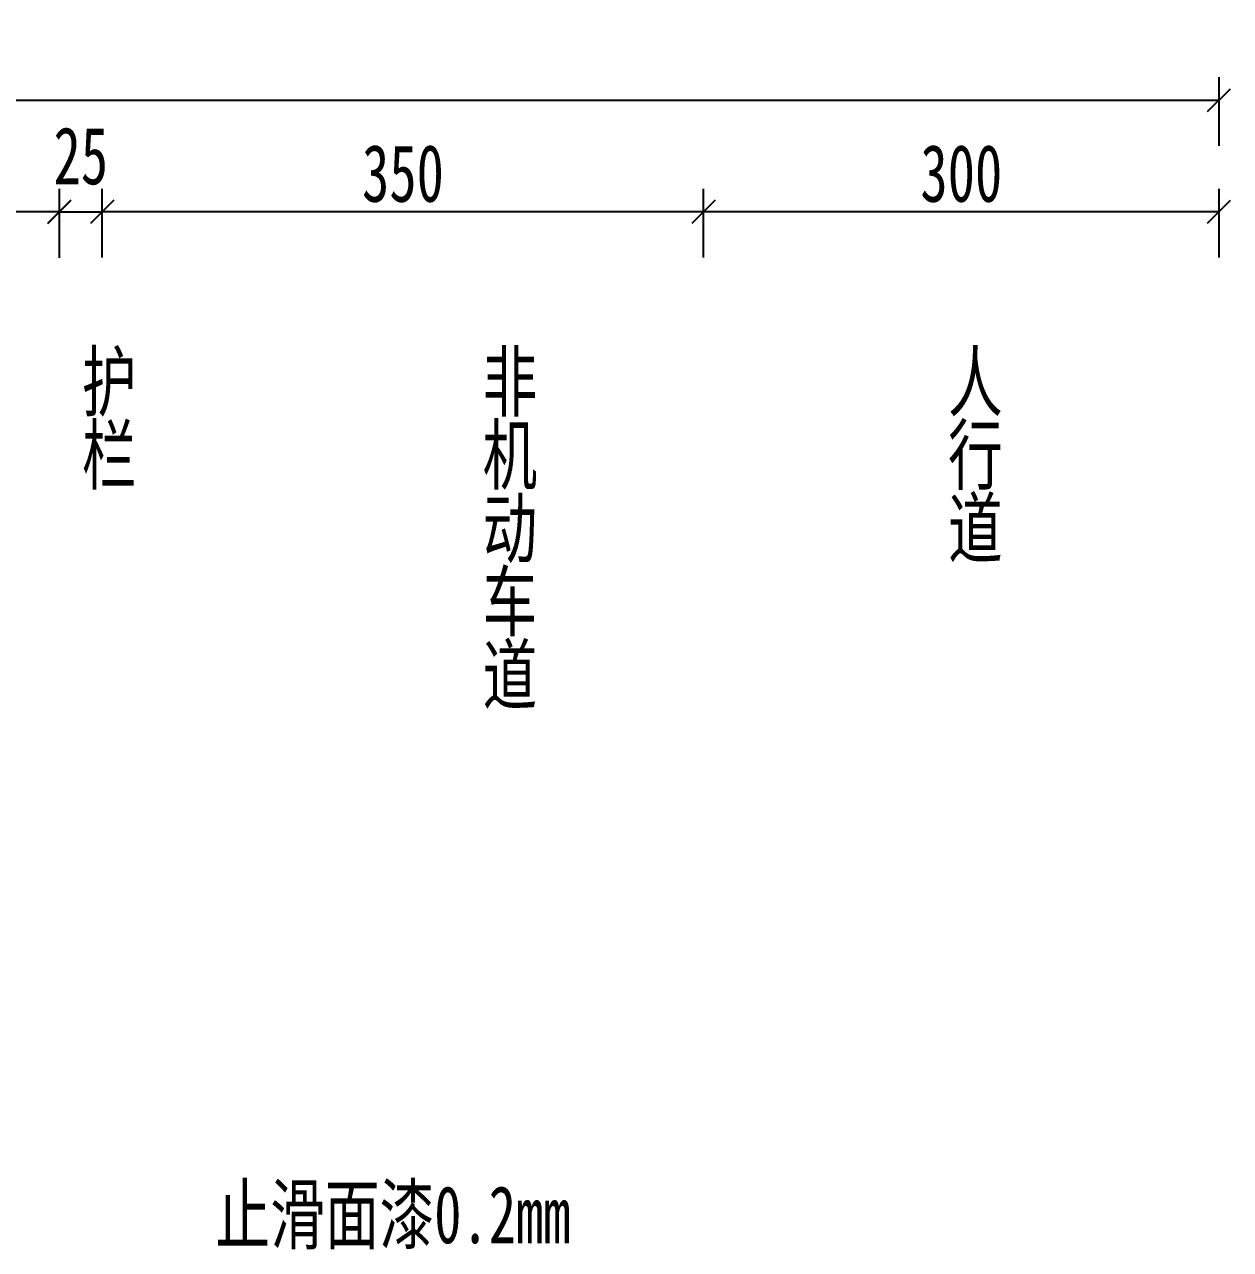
# Model space of a CAD drawing. Extents: x -2611510 to 1021013, y -44073 to 90887.
# Drawn here: x 852494 to 859513, y 55976 to 63108 of the extents above; entities that cross this region are included whole.
import ezdxf

# ---------------------------------------------------------------- set-up
doc = ezdxf.new("R2010")
doc.units = 0
doc.layers.get('Defpoints').update_dxf_attribs({"color": 8})
doc.layers.add('Dim', color=4, linetype='Continuous')
doc.layers.add('标注', color=3, linetype='Continuous', lineweight=18)
doc.styles.add('fs', font='', dxfattribs={"width": 0.7})
doc.styles.add('仿宋字', font='', dxfattribs={"width": 0.7})
doc.styles.get('fs').set_extended_font_data('仿宋_GB2312')
doc.styles.get('仿宋字').set_extended_font_data('仿宋_GB2312')
doc.dimstyles.new('750', dxfattribs={"dimscale": 0, "dimtxt": 2.5, "dimasz": 1, "dimexe": 1, "dimexo": 1, "dimgap": 0, "dimtad": 0, "dimdec": 0, "dimlfac": 0.1, "dimrnd": 0.1, "dimzin": 12, "dimdsep": 46, "dimtxsty": '仿宋字', "dimblk": 'OBLIQUE', "dimcen": -1, "dimclrd": 256, "dimclre": 256, "dimclrt": 256, "dimadec": 4, "dimazin": 0, "dimtp": 2, "dimtm": 3, "dimtfac": 0.5, "dimtdec": 0, "dimtmove": 2, "dimatfit": 3, "dimldrblk": 'OBLIQUE', "dimfxl": 3, "dimfxlon": 1, "dimtvp": 0.7, "dimtolj": 1, "dimtzin": 12, "dimarcsym": 0})

# ---------------------------------------------------------------- blocks, each defined once
blk = doc.blocks.new('_Oblique')
at = {"color": 0, "linetype": 'ByBlock', "lineweight": -2}
blk.add_line((-0.5, -0.5), (0.5, 0.5), dxfattribs=at)
blk = doc.blocks.new('*D83')
at = {"layer": 'Defpoints', "color": 0, "transparency": 16777216}
for p in [(859446.7, 62667.5), (819446.7, 59228.3), (859446.7, 59228.3)]:
    blk.add_point(p, dxfattribs=at)
at = {"layer": 'Dim', "lineweight": -2, "transparency": 16777216}
for p, q in [((819446.7, 62400.9), (819446.7, 62800.9)), ((859446.7, 62400.9), (859446.7, 62800.9)), ((819446.7, 62667.5), (859446.7, 62667.5))]:
    blk.add_line(p, q, dxfattribs=at)
at = {"layer": 'Dim', "lineweight": -2, "transparency": 16777216, "xscale": 133.3333333333333, "yscale": 133.3333333333333, "zscale": 133.3333333333333, "rotation": 180}
blk.add_blockref('_Oblique', (819446.7, 62667.5), dxfattribs=at)
at = {"layer": 'Dim', "lineweight": -2, "transparency": 16777216, "xscale": 133.3333333333333, "yscale": 133.3333333333333, "zscale": 133.3333333333333}
blk.add_blockref('_Oblique', (859446.7, 62667.5), dxfattribs=at)
at = {"layer": 'Dim', "transparency": 16777216, "insert": (839446.7, 62889.5), "char_height": 333.33, "attachment_point": 5, "style": '仿宋字'}
blk.add_mtext('\\A1;4000', dxfattribs=at)
blk = doc.blocks.new('*D86')
at = {"layer": 'Defpoints', "color": 0, "transparency": 16777216}
for p in [(856446.7, 62018), (856446.7, 60193.9), (859446.7, 60193.9)]:
    blk.add_point(p, dxfattribs=at)
at = {"layer": 'Dim', "lineweight": -2, "transparency": 16777216}
for p, q in [((856446.7, 61751.3), (856446.7, 62151.3)), ((859446.7, 61751.3), (859446.7, 62151.3)), ((859446.7, 62018), (856446.7, 62018))]:
    blk.add_line(p, q, dxfattribs=at)
at = {"layer": 'Dim', "lineweight": -2, "transparency": 16777216, "xscale": 133.3333333333333, "yscale": 133.3333333333333, "zscale": 133.3333333333333, "rotation": 180}
blk.add_blockref('_Oblique', (856446.7, 62018), dxfattribs=at)
at = {"layer": 'Dim', "lineweight": -2, "transparency": 16777216, "xscale": 133.3333333333333, "yscale": 133.3333333333333, "zscale": 133.3333333333333}
blk.add_blockref('_Oblique', (859446.7, 62018), dxfattribs=at)
at = {"layer": 'Dim', "transparency": 16777216, "insert": (857946.7, 62239.9), "char_height": 333.33, "attachment_point": 5, "style": '仿宋字'}
blk.add_mtext('\\A1;300', dxfattribs=at)
blk = doc.blocks.new('*D87')
at = {"layer": 'Defpoints', "color": 0, "transparency": 16777216}
for p in [(852946.7, 62018), (852946.7, 60193.9), (856446.7, 60193.9)]:
    blk.add_point(p, dxfattribs=at)
at = {"layer": 'Dim', "lineweight": -2, "transparency": 16777216}
for p, q in [((852946.7, 61751.3), (852946.7, 62151.3)), ((856446.7, 61751.3), (856446.7, 62151.3)), ((856446.7, 62018), (852946.7, 62018))]:
    blk.add_line(p, q, dxfattribs=at)
at = {"layer": 'Dim', "lineweight": -2, "transparency": 16777216, "xscale": 133.3333333333333, "yscale": 133.3333333333333, "zscale": 133.3333333333333, "rotation": 180}
blk.add_blockref('_Oblique', (852946.7, 62018), dxfattribs=at)
at = {"layer": 'Dim', "lineweight": -2, "transparency": 16777216, "xscale": 133.3333333333333, "yscale": 133.3333333333333, "zscale": 133.3333333333333}
blk.add_blockref('_Oblique', (856446.7, 62018), dxfattribs=at)
at = {"layer": 'Dim', "transparency": 16777216, "insert": (854696.7, 62239.9), "char_height": 333.33, "attachment_point": 5, "style": '仿宋字'}
blk.add_mtext('\\A1;350', dxfattribs=at)
blk = doc.blocks.new('*D88')
at = {"layer": 'Defpoints', "color": 0, "transparency": 16777216}
for p in [(851696.7, 62016.9), (851696.7, 60193.9), (852696.7, 60193.9)]:
    blk.add_point(p, dxfattribs=at)
at = {"layer": 'Dim', "lineweight": -2, "transparency": 16777216}
for p, q in [((851696.7, 61750.2), (851696.7, 62150.2)), ((852696.7, 61750.2), (852696.7, 62150.2)), ((852696.7, 62016.9), (851696.7, 62016.9))]:
    blk.add_line(p, q, dxfattribs=at)
at = {"layer": 'Dim', "lineweight": -2, "transparency": 16777216, "xscale": 133.3333333333333, "yscale": 133.3333333333333, "zscale": 133.3333333333333, "rotation": 180}
blk.add_blockref('_Oblique', (851696.7, 62016.9), dxfattribs=at)
at = {"layer": 'Dim', "lineweight": -2, "transparency": 16777216, "xscale": 133.3333333333333, "yscale": 133.3333333333333, "zscale": 133.3333333333333}
blk.add_blockref('_Oblique', (852696.7, 62016.9), dxfattribs=at)
at = {"layer": 'Dim', "transparency": 16777216, "insert": (852196.7, 62238.8), "char_height": 333.33, "attachment_point": 5, "style": '仿宋字'}
blk.add_mtext('\\A1;100', dxfattribs=at)
blk = doc.blocks.new('*D94')
at = {"layer": 'Defpoints', "color": 0, "transparency": 16777216}
for p in [(852946.7, 62018), (852696.7, 60193.9), (852946.7, 60193.9)]:
    blk.add_point(p, dxfattribs=at)
at = {"layer": 'Dim', "lineweight": -2, "transparency": 16777216}
for p, q in [((852696.7, 61751.3), (852696.7, 62151.3)), ((852946.7, 61751.3), (852946.7, 62151.3)), ((852696.7, 62018), (852946.7, 62018))]:
    blk.add_line(p, q, dxfattribs=at)
at = {"layer": 'Dim', "lineweight": -2, "transparency": 16777216, "xscale": 133.3333333333333, "yscale": 133.3333333333333, "zscale": 133.3333333333333, "rotation": 180}
blk.add_blockref('_Oblique', (852696.7, 62018), dxfattribs=at)
at = {"layer": 'Dim', "lineweight": -2, "transparency": 16777216, "xscale": 133.3333333333333, "yscale": 133.3333333333333, "zscale": 133.3333333333333}
blk.add_blockref('_Oblique', (852946.7, 62018), dxfattribs=at)
at = {"layer": 'Dim', "transparency": 16777216, "insert": (852821.7, 62341.6), "char_height": 333.33, "attachment_point": 5, "style": '仿宋字'}
blk.add_mtext('\\A1;25', dxfattribs=at)

msp = doc.modelspace()

# ---------------------------------------------------------------- texts
at = {"layer": '标注', "color": 7, "style": 'fs', "width": 0.7}
msp.add_text('止滑面漆0.2mm', height=333.33, rotation=360, dxfattribs=at).set_placement((853605.4, 56012.5))
at = {"layer": '标注', "color": 7, "char_height": 333.3, "attachment_point": 3, "rotation": 0, "line_spacing_factor": 0.768, "style": 'fs'}
for s, insert in [('护\\P栏', (853146, 61195)), ('非\\P机\\P动\\P车\\P道', (855478.2, 61195)), ('人\\P行\\P道', (858187.5, 61195))]:
    msp.add_mtext(s, dxfattribs=dict(at, insert=insert))

# ---------------------------------------------------------------- dimensions: what is measured, and where the dimension line sits
at = {"layer": 'Dim'}
dim = msp.add_linear_dim(base=(859446.7, 62667.5), p1=(819446.7, 59228.3), p2=(859446.7, 59228.3), dimstyle='750', override={"dimscale": 133.333333, "dimfxl": 2}, dxfattribs=at)
dim.commit()
dim.dimension.update_dxf_attribs({"geometry": '*D83', "text_midpoint": (839446.7, 62889.5)})
dim = msp.add_linear_dim(base=(852946.7, 62018), p1=(852696.7, 60193.9), p2=(852946.7, 60193.9), angle=180, dimstyle='750', override={"dimscale": 133.333333, "dimfxl": 2}, dxfattribs=at)
dim.commit()
dim.dimension.update_dxf_attribs({"geometry": '*D94', "text_midpoint": (852821.7, 62341.6), "dimtype": 160})
for base, p1, p2, picture, middle in [((851696.7, 62016.9), (852696.7, 60193.9), (851696.7, 60193.9), '*D88', (852196.7, 62238.8)), ((852946.7, 62018), (856446.7, 60193.9), (852946.7, 60193.9), '*D87', (854696.7, 62239.9)), ((856446.7, 62018), (859446.7, 60193.9), (856446.7, 60193.9), '*D86', (857946.7, 62239.9))]:
    dim = msp.add_linear_dim(base=base, p1=p1, p2=p2, angle=180, dimstyle='750', override={"dimscale": 133.333333, "dimfxl": 2}, dxfattribs=at)
    dim.commit()
    dim.dimension.update_dxf_attribs({"geometry": picture, "text_midpoint": middle})

doc.saveas('drawing.dxf')
